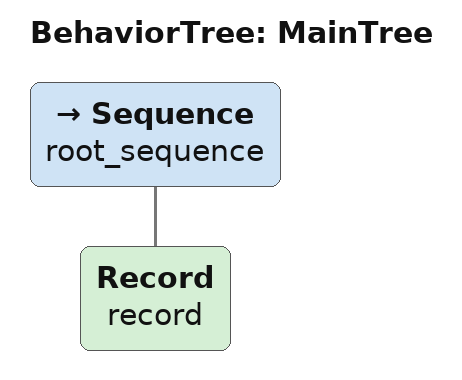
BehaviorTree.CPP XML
<root main_tree_to_execute = "MainTree" >
    <BehaviorTree ID="MainTree">
       <Sequence name="root_sequence">
           <Record    name="record"/>
       </Sequence>
    </BehaviorTree>
</root>
